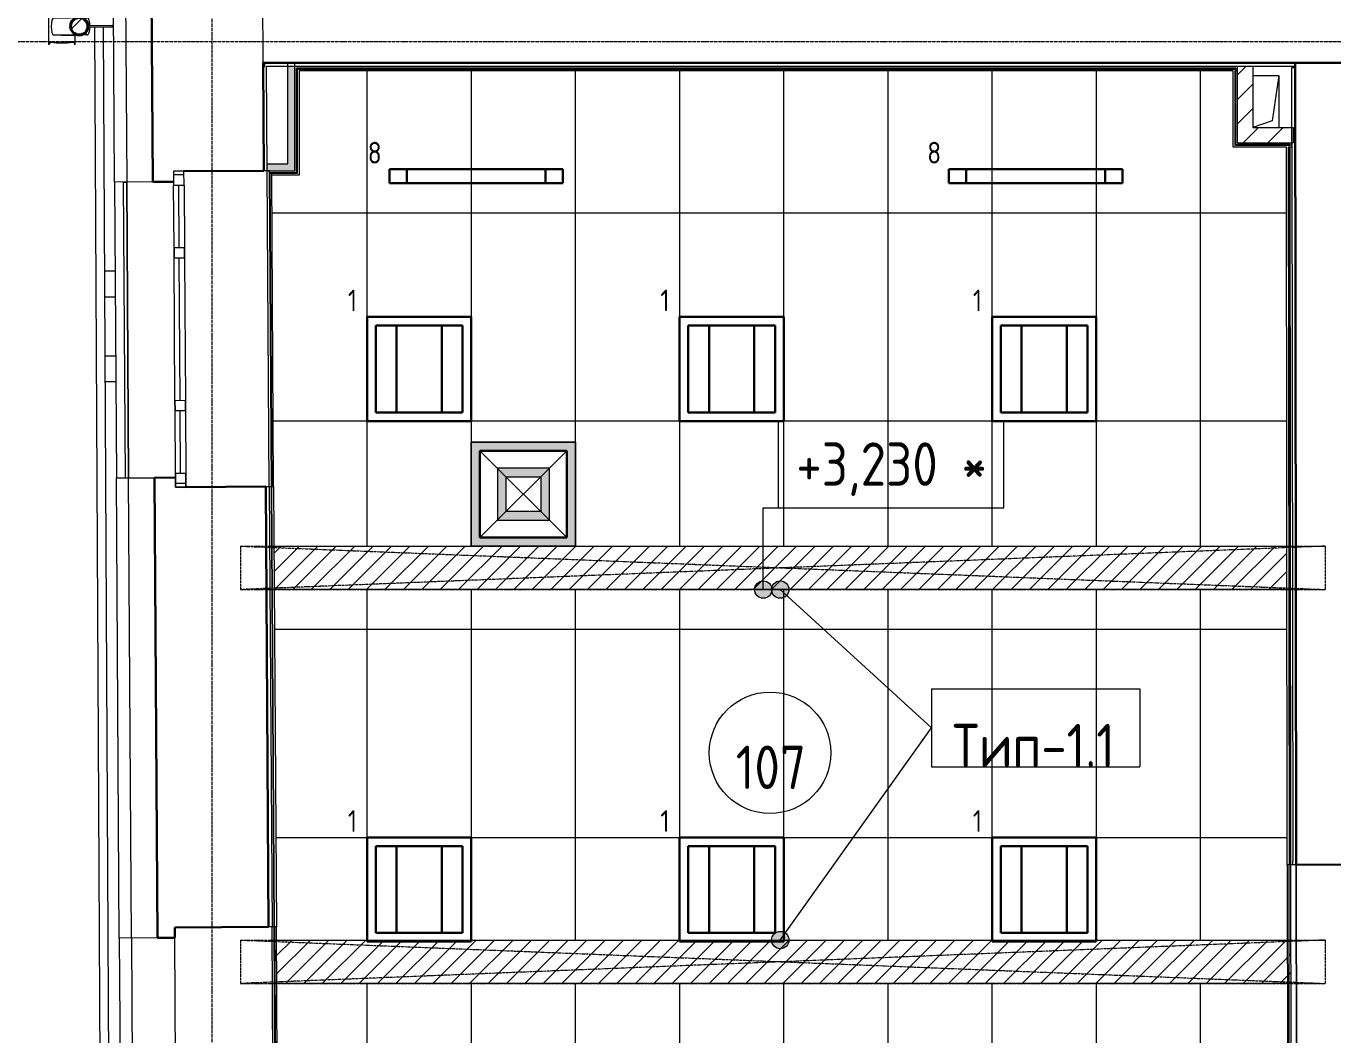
# Model space of a CAD drawing. Header units: millimetres. Extents: x -13069 to 207500, y -71366 to 56785.
# Drawn here: x -7572 to -45, y 14520 to 20334 of the extents above; entities that cross this region are included whole.
import ezdxf

# ---------------------------------------------------------------- set-up
doc = ezdxf.new("R2010")
doc.units = ezdxf.units.MM
doc.linetypes.add('ADSK_Линия сетки', pattern=[25, 20, -2.5, 0, -2.5])
doc.linetypes.add('ADSK_Штрихпунктирная 2 точки_ш15 п1_5 п1_5 п1_5', pattern=[19.5, 15, -1.5, 0, -1.5, 0, -1.5])
for name, color, linetype, lineweight in [('_ Окна', 7, 'Continuous', 9), ('Аннотация', 7, 'Continuous', 18), ('Марки', 7, 'Continuous', 20), ('Марки помещений', 7, 'Continuous', 20), ('Обобщенные модели', 7, 'Continuous', 18), ('Окна', 7, 'Continuous', 9), ('Оси', 7, 'Continuous', 9), ('Отметки', 7, 'Continuous', 9), ('Потолки', 7, 'Continuous', 9), ('Потолки штриховка', 7, 'Continuous', 9), ('Стены внутренние', 7, 'Continuous', 18), ('Стены наружные', 7, 'Continuous', 18), ('Стены несущие', 7, 'Continuous', 30), ('Стены отделка', 7, 'Continuous', 30), ('Стены штриховка', 7, 'Continuous', 9), ('Узлы', 7, 'Continuous', 18)]:
    doc.layers.add(name, color=color, linetype=linetype, lineweight=lineweight)
doc.layers.add('Линии', color=7, linetype='Continuous', lineweight=9, true_color=0x00a600)
doc.styles.add('GOST Common_1', font='GOST_Common.ttf', dxfattribs={"width": 0.9, "height": 250})
doc.styles.add('GOST Common_2', font='GOST_Common.ttf', dxfattribs={"width": 0.9, "height": 250})
doc.styles.add('GOST Common_4', font='GOST_Common.ttf', dxfattribs={"width": 0.9, "height": 125})
doc.styles.add('GOST Common_B', font='', dxfattribs={"width": 0.9, "height": 250})
doc.styles.get('GOST Common_B').set_extended_font_data('GOST Common', bold=True)
pattern_1 = [(45, (0, 0), (-70.7107, 70.7107), [])]
pattern_2 = [(45, (0, 0), (-53.033, 53.033), [])]

# ---------------------------------------------------------------- blocks, each defined once
blk = doc.blocks.new('GM_Отверстие прямоугольное _в плите_ - Отверстие-1433026-План потолков 1-го этажа')
at = {"layer": 'Обобщенные модели'}
for p, q in [((-75, -150), (-75, 150)), ((-75, -150), (-37.5, 112.5)), ((-37.5, 112.5), (75, 150)), ((75, -150), (-75, -150))]:
    blk.add_line(p, q, dxfattribs=at)
blk = doc.blocks.new('окно трехпол с фрамугой - 1800 и 1820х2300_h___нов_ ок15-2116915-План потолков 1-го этажа')
at = {"layer": '_ Окна', "lineweight": 18}
for p, q in [((-910, 140), (-910, 200)), ((-910, 200), (-830, 200)), ((-830, 200), (-830, 140)), ((-470, 140), (-470, 200)), ((-470, 200), (-410, 200)), ((-410, 200), (-410, 140)), ((410, 140), (410, 200)), ((410, 200), (470, 200)), ((470, 200), (470, 140)), ((830, 200), (830, 140)), ((910, 200), (830, 200)), ((910, 140), (910, 200)), ((-830, 140), (-910, 140)), ((-410, 140), (-470, 140)), ((470, 140), (410, 140)), ((830, 140), (910, 140))]:
    blk.add_line(p, q, dxfattribs=at)
at = {"layer": '_ Окна'}
for p, q in [((-890, 140), (-890, 200)), ((-830, 170), (-470, 170)), ((-410, 170), (410, 170)), ((470, 170), (830, 170)), ((890, 140), (890, 200))]:
    blk.add_line(p, q, dxfattribs=at)
at = {"layer": 'Окна'}
for p, q in [((-910, 200), (-910, 140)), ((-830, 200), (-910, 200)), ((-830, 200), (-470, 200)), ((-410, 200), (-470, 200)), ((-410, 200), (410, 200)), ((470, 200), (410, 200)), ((470, 200), (830, 200)), ((910, 200), (830, 200)), ((910, 140), (910, 200)), ((-910, 140), (-830, 140)), ((-470, 140), (-830, 140)), ((-470, 140), (-410, 140)), ((410, 140), (-410, 140)), ((410, 140), (470, 140)), ((830, 140), (470, 140)), ((830, 140), (910, 140))]:
    blk.add_line(p, q, dxfattribs=at)
blk = doc.blocks.new('Водосток - Тип 1 _карниз больше 490мм_-5161094-План потолков 1-го этажа')
at = {"layer": 'Обобщенные модели', "lineweight": 9}
h = blk.add_hatch(dxfattribs=at)
h.set_pattern_fill('FP_79', color=256, style=0, pattern_type=2)
h.set_pattern_definition([(314.706, (-20244.53, -7002.02), (106.6089, 105.5204), [])])
h.paths.add_polyline_path([(76.3, 171.1), (76.3, 148.9), (85.9, 128.8), (103.3, 115), (126.7, 110.4), (146.7, 115), (164.1, 128.8), (173.7, 148.9), (173.7, 171.1), (164.1, 191.2), (144.7, 205.5), (124.4, 209.9), (103.3, 205), (85.9, 191.2), (76.4, 171.4)])
at = {"layer": 'Обобщенные модели'}
for p, q in [((18.8, 335), (24.9, 335)), ((75, 184.9), (75, 306.2)), ((75, 263.6), (75, 306.2)), ((175, 306.2), (175, 184.4)), ((175, 306.2), (175, 263.6)), ((225.1, 335), (231.2, 335)), ((24.9, 185), (18.8, 185)), ((75, 173), (75, 183.5)), ((175, 177.5), (175, 173)), ((231.2, 185), (225.1, 185)), ((75, 113.8), (75, 147)), ((75, 113.8), (75, 147)), ((120, -30), (120, 109.1)), ((130, 108), (130, -30)), ((175, 147), (175, 113.8)), ((175, 147), (175, 113.8)), ((120, -30), (130, -30))]:
    blk.add_line(p, q, dxfattribs=at)
at = {"layer": 'Обобщенные модели', "flags": 128}
for points in [[(75, 263.6), (75, 258), (75, 252.4), (75, 246.9), (75, 241.5), (75, 236.2), (75, 231.1), (75, 226), (75, 221.1), (75, 216.4), (75, 211.8), (75, 207.3), (75, 203), (75, 198.9), (75, 194.9), (75, 191.2), (75, 187.6), (75, 184.3), (75, 181.1), (75, 178.1), (75, 175.4), (75, 173)], [(75, 183.8), (75, 188.9), (75, 194), (75, 198.9), (75, 203.6), (75, 208.2), (75, 212.7), (75, 217), (75, 221.1), (75, 225.1), (75, 228.8), (75, 232.4), (75, 235.7), (75, 238.9), (75, 241.9), (75, 244.6), (75, 247.2), (75, 249.5), (75, 251.6), (75, 253.4), (75, 255.1), (75, 256.5), (75, 257.7), (75, 258.6), (75, 259.3), (75, 259.8), (75, 260)], [(175, 173), (175, 174.3), (175, 177), (175, 179.8), (175, 182.9), (175, 186.2), (175, 189.7), (175, 193.4), (175, 197.2), (175, 201.3), (175, 205.5), (175, 209.9), (175, 214.4), (175, 219.1), (175, 224), (175, 229), (175, 234.1), (175, 239.3), (175, 244.6), (175, 250.1), (175, 255.6), (175, 261.3), (175, 263.6)], [(175, 259.9), (175, 259.5), (175, 258.9), (175, 258.1), (175, 257), (175, 255.7), (175, 254.2), (175, 252.4), (175, 250.4), (175, 248.2), (175, 245.7), (175, 243), (175, 240.2), (175, 237.1), (175, 233.8), (175, 230.3), (175, 226.6), (175, 222.8), (175, 218.7), (175, 214.5), (175, 210.1), (175, 205.6), (175, 200.9), (175, 196), (175, 191), (175, 185.9), (175, 184.1)], [(75, 173.1), (75, 178.5), (75, 183.5)], [(175, 177.5), (175, 175.4), (175, 173)]]:
    blk.add_lwpolyline(points, dxfattribs=at)
at = {"layer": 'Обобщенные модели'}
for start, end in [(90, 270), (270, 90)]:
    blk.add_arc((125, 160), 52, start, end, dxfattribs=at)
at = {"layer": 'Обобщенные модели', "lineweight": 40}
for start, end in [(90, 270), (270, 90)]:
    blk.add_arc((125, 160), 50, start, end, dxfattribs=at)
at = {"layer": 'Обобщенные модели'}
for centre, major_axis, start_param, end_param in [((125, 306.2), (-50, 0), 4.712389, 6.283185), ((125, 306.2), (-50, 0), 4.712389, 6.283185), ((125, 306.2), (-50, 0), 3.141593, 4.712389), ((125, 306.2), (-50, 0), 3.141593, 4.712389), ((125, 113.8), (50, 0), 2.395226, 4.614684), ((125, 113.8), (50, 0), 2.395226, 4.614684), ((125, 113.8), (50, 0), 4.827189, 7.029552), ((125, 113.8), (50, 0), 4.827189, 7.029552)]:
    blk.add_ellipse(centre, major_axis=major_axis, ratio=0.309017, start_param=start_param, end_param=end_param, dxfattribs=at)
for points, knots in [([(18.8, 185), (21.1, 185), (25.1, 185.7), (28.9, 188.6), (30.8, 192.1), (31.6, 194.9), (32, 197.4), (32.1, 199.4), (32.2, 201.5), (32.2, 203.8), (32.1, 206.2), (31.9, 208.7), (31.6, 211.4), (31.3, 214.1), (31, 217), (30.6, 219.9), (30.2, 222.9), (29.8, 226), (29.4, 229.2), (29, 232.4), (28.7, 235.7), (28.3, 240.2), (27.8, 245.9), (27.4, 255.3), (27.4, 264.8), (27.8, 274.1), (28.3, 279.8), (28.7, 284.3), (29, 287.6), (29.4, 290.8), (29.8, 294), (30.2, 297.1), (30.6, 300.1), (31, 303.1), (31.3, 305.9), (31.6, 308.6), (31.9, 311.3), (32.1, 313.8), (32.2, 316.2), (32.2, 318.5), (32.1, 320.6), (32, 322.7), (31.6, 325.1), (30.8, 327.9), (28.9, 331.5), (25.1, 334.3), (21.1, 335), (18.8, 335)], [-1, -1, -1, -1, -0.941176, -0.882353, -0.852941, -0.823529, -0.808824, -0.794118, -0.779412, -0.764706, -0.75, -0.735294, -0.720588, -0.705882, -0.691176, -0.676471, -0.661765, -0.647059, -0.632353, -0.617647, -0.602941, -0.588235, -0.558824, -0.529412, -0.470588, -0.441176, -0.411765, -0.397059, -0.382353, -0.367647, -0.352941, -0.338235, -0.323529, -0.308824, -0.294118, -0.279412, -0.264706, -0.25, -0.235294, -0.220588, -0.205882, -0.191176, -0.176471, -0.147059, -0.117647, -0.058824, 0, 0, 0, 0]), ([(18.8, 335), (22.1, 335), (28.9, 335), (39.4, 335), (48.4, 335), (56, 335), (60.8, 335), (64.9, 335), (67.9, 335), (71, 335), (74.3, 335), (77.6, 335), (81, 335), (83.9, 335), (86.4, 335), (88.2, 335), (90.2, 335), (92.8, 335), (96.1, 335), (99.6, 335), (102.5, 335), (104.8, 335), (107.1, 335), (110.3, 335), (116, 335), (121.3, 335), (125, 335)], [-1, -1, -1, -1, -0.875, -0.75, -0.625, -0.5625, -0.5, -0.46875, -0.4375, -0.40625, -0.375, -0.34375, -0.3125, -0.28125, -0.265625, -0.25, -0.234375, -0.21875, -0.1875, -0.15625, -0.140625, -0.125, -0.109375, -0.09375, -0.0625, 0, 0, 0, 0]), ([(125, 335), (128.7, 335), (134, 335), (139.7, 335), (142.9, 335), (145.2, 335), (147.5, 335), (150.4, 335), (153.9, 335), (157.2, 335), (159.8, 335), (161.8, 335), (163.6, 335), (166.1, 335), (169, 335), (172.4, 335), (175.7, 335), (179, 335), (182.1, 335), (185.1, 335), (189.2, 335), (194, 335), (201.6, 335), (210.6, 335), (221.1, 335), (227.9, 335), (231.2, 335)], [-1, -1, -1, -1, -0.9375, -0.90625, -0.890625, -0.875, -0.859375, -0.84375, -0.8125, -0.78125, -0.765625, -0.75, -0.734375, -0.71875, -0.6875, -0.65625, -0.625, -0.59375, -0.5625, -0.53125, -0.5, -0.4375, -0.375, -0.25, -0.125, 0, 0, 0, 0]), ([(231.2, 335), (228.9, 335), (224.9, 334.3), (221.1, 331.4), (219.2, 327.9), (218.4, 325.1), (218, 322.6), (217.9, 320.6), (217.8, 318.5), (217.8, 316.2), (217.9, 313.8), (218.1, 311.3), (218.4, 308.6), (218.7, 305.9), (219, 303), (219.4, 300.1), (219.8, 297.1), (220.2, 294), (220.6, 290.8), (221, 287.6), (221.3, 284.3), (221.7, 279.8), (222.2, 274.1), (222.6, 264.7), (222.6, 255.2), (222.2, 245.9), (221.7, 240.2), (221.3, 235.7), (221, 232.4), (220.6, 229.2), (220.2, 226), (219.8, 222.9), (219.4, 219.9), (219, 216.9), (218.7, 214.1), (218.4, 211.4), (218.1, 208.7), (217.9, 206.2), (217.8, 203.8), (217.8, 201.5), (217.9, 199.4), (218, 197.3), (218.4, 194.9), (219.2, 192.1), (221.1, 188.5), (224.9, 185.7), (228.9, 185), (231.2, 185)], [-1, -1, -1, -1, -0.941176, -0.882353, -0.852941, -0.823529, -0.808824, -0.794118, -0.779412, -0.764706, -0.75, -0.735294, -0.720588, -0.705882, -0.691176, -0.676471, -0.661765, -0.647059, -0.632353, -0.617647, -0.602941, -0.588235, -0.558824, -0.529412, -0.470588, -0.441176, -0.411765, -0.397059, -0.382353, -0.367647, -0.352941, -0.338235, -0.323529, -0.308824, -0.294118, -0.279412, -0.264706, -0.25, -0.235294, -0.220588, -0.205882, -0.191176, -0.176471, -0.147059, -0.117647, -0.058824, 0, 0, 0, 0]), ([(75.2, 185), (74.9, 185), (73.5, 185), (71, 185), (67.9, 185), (64.9, 185), (60.8, 185), (56, 185), (48.4, 185), (39.4, 185), (28.9, 185), (22.1, 185), (18.8, 185)], [-0.6335968, -0.6335968, -0.6335968, -0.6335968, -0.625, -0.59375, -0.5625, -0.53125, -0.5, -0.4375, -0.375, -0.25, -0.125, 0, 0, 0, 0]), ([(231.2, 185), (227.9, 185), (221.1, 185), (210.6, 185), (201.6, 185), (194, 185), (189.2, 185), (185.1, 185), (182.1, 185), (179, 185), (176.8, 185), (175.7, 185)], [-1, -1, -1, -1, -0.875, -0.75, -0.625, -0.5625, -0.5, -0.46875, -0.4375, -0.40625, -0.375, -0.375, -0.375, -0.375])]:
    blk.add_open_spline(points, degree=3, knots=knots, dxfattribs=at)
blk = doc.blocks.new('ADSK_Марка_Помещение_ОдноЗначение - Номер-159740-План потолков 1-го этажа')
at = {"layer": 'Марки помещений'}
blk.add_circle((0, 0), 3.5, dxfattribs=at)
blk = doc.blocks.new('Высотные отметки - Рамка-12095-План потолков 1-го этажа')
at = {"layer": 'Аннотация', "lineweight": 20}
for p, q in [((-6.5, 0), (-6.5, 5)), ((-6.5, 5), (6.5, 5)), ((6.5, 5), (6.5, 0)), ((6.5, 0), (-6.5, 0))]:
    blk.add_line(p, q, dxfattribs=at)
blk = doc.blocks.new('ADSK_Марка_Потолок - ADSK_Марка и Смещение от уровня-155896-План потолков 1-го этажа')
at = {"layer": 'Марки'}
for p, q in [((-6, 4.5), (-6, 0)), ((-6, 4.5), (6, 4.5)), ((6, 4.5), (6, 0)), ((-6, 0), (6, 0))]:
    blk.add_line(p, q, dxfattribs=at)

msp = doc.modelspace()

# ---------------------------------------------------------------- hatches: boundary and pattern name
at = {"layer": 'Марки'}
h = msp.add_hatch(color=256, dxfattribs=at)
edge = h.paths.add_edge_path()
edge.add_arc((-3228.213, 17086.778), 50, 0, 360)
h = msp.add_hatch(color=256, dxfattribs=at)
edge = h.paths.add_edge_path()
edge.add_arc((-3228.213, 15066.778), 50, 0, 360)
at = {"layer": 'Отметки'}
h = msp.add_hatch(color=256, dxfattribs=at)
edge = h.paths.add_edge_path()
edge.add_arc((-3326.064, 17086.778), 50, 0, 360)
at = {"layer": 'Потолки штриховка', "lineweight": 18}
h = msp.add_hatch(dxfattribs=at)
h.set_pattern_fill('FP_99', color=256, style=0, pattern_type=2)
h.set_pattern_definition([(90, (-3207.96, 10857.94), (600, -4e-14), []), (0, (-3208, 10857.9), (0, -1200), [])])
h.paths.add_polyline_path([(-172.495, 8489.584), (-172.528, 8508.584), (-195.517, 8508.584), (-195.482, 8489.64), (-172.517, 8489.584)])
h.paths.add_polyline_path([(-170.493, 8487.579), (-172.495, 8489.584), (-172.483, 8487.584), (-170.517, 8487.579)])
h.paths.add_polyline_path([(-5996.08, 8501.659), (-5996.092, 8503.659), (-5998.018, 8501.664), (-5996.092, 8501.659)])
h.paths.add_polyline_path([(-314.076, 8840.149), (-316.26, 10773.778), (-316.542, 11023.778), (-317.04, 11465.081), (-575.836, 11465.081), (-575.836, 11981.081), (-303.707, 11981.081), (-304.629, 12796.778), (-5941.33, 12796.778), (-5941.33, 11138.916), (-6094.311, 11023.778), (-316.542, 11023.778), (-316.26, 10773.778), (-6092.757, 10773.778), (-6080.82, 8854.087)])
h.paths.add_polyline_path([(-6143.013, 17086.778), (-309.474, 17086.778), (-307.192, 15066.778), (-6130.452, 15066.778)])
h.paths.add_polyline_path([(-6144.567, 17336.778), (-309.756, 17336.778), (-312.353, 19636.762), (-619.63, 19636.762), (-619.63, 20076.342), (-5999.209, 20076.342), (-5999.209, 19475.504), (-6157.867, 19475.504)])
h.paths.add_polyline_path([(-306.91, 14816.778), (-6128.897, 14816.778), (-6120.63, 13487.257), (-5941.33, 13487.257), (-5941.33, 13046.778), (-304.911, 13046.778)])
at = {"layer": 'Потолки штриховка', "lineweight": 18, "true_color": 0x787878}
h = msp.add_hatch(dxfattribs=at)
h.set_pattern_fill('FP_88', color=8, style=0, pattern_type=2)
h.set_pattern_definition(pattern_2)
h.paths.add_polyline_path([(-4457.957, 17086.778), (-309.474, 17086.778), (-309.756, 17336.778), (-6144.567, 17336.778), (-6143.013, 17086.778), (-4957.957, 17086.778)])
h.paths.add_polyline_path([(-290.389, 17086.778), (-291.269, 17336.778), (-299.756, 17336.778), (-299.474, 17086.778), (-291.269, 17086.778)])
h.paths.add_polyline_path([(-6153.013, 17086.778), (-6154.568, 17336.778), (-6157.568, 17336.778), (-6155.928, 17086.778)])
h = msp.add_hatch(dxfattribs=at)
h.set_pattern_fill('FP_89', color=8, style=0, pattern_type=2)
h.set_pattern_definition(pattern_2)
h.paths.add_polyline_path([(-5154.084, 14816.778), (-306.91, 14816.778), (-307.682, 15066.778), (-6130.452, 15066.778), (-6128.897, 14816.778), (-6028.821, 14816.778)])
h.paths.add_polyline_path([(-287.826, 14816.778), (-288.598, 15066.778), (-297.192, 15066.778), (-295.966, 14816.778), (-288.598, 14816.778)])
h.paths.add_polyline_path([(-6138.898, 14816.778), (-6140.928, 15066.778), (-6143.452, 15066.778), (-6140.928, 14816.778)])
at = {"layer": 'Стены внутренние'}
for points in [[(-6028.821, 19540.504), (-6024.209, 19540.504), (-6024.209, 20101.342), (-6064.209, 20101.342), (-6064.209, 19540.504)], [(-6024.209, 19500.504), (-6024.209, 19540.504), (-6183.271, 19540.504), (-6183.027, 19501.263), (-6144.209, 19500.504), (-6024.259, 19500.504)]]:
    msp.add_hatch(color=256, dxfattribs=at).paths.add_polyline_path(points)
at = {"layer": 'Стены внутренние', "lineweight": 9, "true_color": 0x005b00}
h = msp.add_hatch(dxfattribs=at)
h.set_pattern_fill('FP_6', color=98, style=0, pattern_type=2)
h.set_pattern_definition(pattern_1)
h.paths.add_polyline_path([(-506.63, 19749.762), (-506.63, 20101.342), (-594.63, 20101.342), (-594.63, 19749.762)])
h = msp.add_hatch(dxfattribs=at)
h.set_pattern_fill('FP_6', color=98, style=0, pattern_type=2)
h.set_pattern_definition(pattern_1)
h.paths.add_polyline_path([(-280.759, 19661.762), (-276.905, 19749.762), (-594.63, 19749.762), (-594.63, 19661.762), (-281.284, 19661.762)])
at = {"layer": 'Узлы', "true_color": 0x939393}
h = msp.add_hatch(color=252, dxfattribs=at)
h.paths.add_polyline_path([(-4407.957, 17336.778), (-4407.957, 17936.778), (-5007.957, 17936.778), (-5007.957, 17336.778), (-4457.957, 17336.778)])
h.paths.add_polyline_path([(-4457.957, 17386.778), (-4957.957, 17386.778), (-4957.957, 17886.778), (-4457.957, 17886.778), (-4457.957, 17857.11)])
h.paths.add_polyline_path([(-4557.957, 17486.778), (-4557.957, 17786.778), (-4857.957, 17786.778), (-4857.957, 17486.778), (-4607.957, 17486.778)])
h.paths.add_polyline_path([(-4807.957, 17536.778), (-4807.957, 17736.778), (-4607.957, 17736.778), (-4607.957, 17536.778)])

# ---------------------------------------------------------------- linework, layer by layer
at = {"layer": 'Линии', "color": 5, "lineweight": 30, "true_color": 0x0000ff}
for p, q in [((-5479.93, 19429.342), (-5479.93, 19509.342)), ((-5479.93, 19509.342), (-4479.93, 19509.342)), ((-5379.93, 19429.342), (-5379.93, 19509.342)), ((-4579.93, 19509.342), (-4579.93, 19429.342)), ((-4479.93, 19509.342), (-4479.93, 19429.342)), ((-2257.257, 19429.342), (-2257.257, 19509.342)), ((-2257.257, 19509.342), (-1257.257, 19509.342)), ((-2157.257, 19429.342), (-2157.257, 19509.342)), ((-1357.257, 19509.342), (-1357.257, 19429.342)), ((-1257.257, 19509.342), (-1257.257, 19429.342)), ((-4479.93, 19429.342), (-5479.93, 19429.342)), ((-1257.257, 19429.342), (-2257.257, 19429.342)), ((-5607.957, 18657.936), (-5007.957, 18657.936)), ((-5607.957, 18057.936), (-5607.957, 18657.936)), ((-5057.957, 18607.936), (-5557.957, 18607.936)), ((-5557.957, 18607.936), (-5557.957, 18107.936)), ((-5437.957, 18607.936), (-5437.957, 18107.936)), ((-5177.957, 18607.936), (-5177.957, 18107.936)), ((-5057.957, 18107.936), (-5057.957, 18607.936)), ((-5007.957, 18657.936), (-5007.957, 18057.936)), ((-3807.957, 18657.936), (-3207.957, 18657.936)), ((-3807.957, 18057.936), (-3807.957, 18657.936)), ((-3257.957, 18607.936), (-3757.957, 18607.936)), ((-3757.957, 18607.936), (-3757.957, 18107.936)), ((-3637.957, 18607.936), (-3637.957, 18107.936)), ((-3377.957, 18607.936), (-3377.957, 18107.936)), ((-3257.957, 18107.936), (-3257.957, 18607.936)), ((-3207.957, 18657.936), (-3207.957, 18057.936)), ((-5557.957, 18107.936), (-5057.957, 18107.936)), ((-3757.957, 18107.936), (-3257.957, 18107.936)), ((-5007.957, 18057.936), (-5607.957, 18057.936)), ((-3207.957, 18057.936), (-3807.957, 18057.936)), ((-4457.957, 17886.778), (-4957.957, 17886.778)), ((-4957.957, 17886.778), (-4957.957, 17386.778)), ((-4457.957, 17386.778), (-4457.957, 17886.778)), ((-4957.957, 17386.778), (-4457.957, 17386.778)), ((-3807.957, 15657.936), (-3207.957, 15657.936)), ((-3807.957, 15057.936), (-3807.957, 15657.936)), ((-3207.957, 15657.936), (-3207.957, 15057.936)), ((-2007.957, 15657.936), (-1407.957, 15657.936)), ((-2007.957, 15057.936), (-2007.957, 15657.936)), ((-1407.957, 15657.936), (-1407.957, 15057.936)), ((-3257.957, 15607.936), (-3757.957, 15607.936)), ((-3757.957, 15607.936), (-3757.957, 15107.936)), ((-3637.957, 15607.936), (-3637.957, 15107.936)), ((-3377.957, 15607.936), (-3377.957, 15107.936)), ((-3257.957, 15107.936), (-3257.957, 15607.936)), ((-1457.957, 15607.936), (-1957.957, 15607.936)), ((-1957.957, 15607.936), (-1957.957, 15107.936)), ((-1837.957, 15607.936), (-1837.957, 15107.936)), ((-1577.957, 15607.936), (-1577.957, 15107.936)), ((-1457.957, 15107.936), (-1457.957, 15607.936)), ((-3207.957, 15057.936), (-3807.957, 15057.936)), ((-3757.957, 15107.936), (-3257.957, 15107.936)), ((-1407.957, 15057.936), (-2007.957, 15057.936)), ((-1957.957, 15107.936), (-1457.957, 15107.936))]:
    msp.add_line(p, q, dxfattribs=at)
at = {"layer": 'Линии', "color": 1, "lineweight": 30, "true_color": 0xff0000}
for p, q in [((-2007.957, 18657.936), (-1407.957, 18657.936)), ((-2007.957, 18057.936), (-2007.957, 18657.936)), ((-1457.957, 18607.936), (-1957.957, 18607.936)), ((-1957.957, 18607.936), (-1957.957, 18107.936)), ((-1837.957, 18607.936), (-1837.957, 18107.936)), ((-1577.957, 18607.936), (-1577.957, 18107.936)), ((-1457.957, 18107.936), (-1457.957, 18607.936)), ((-1407.957, 18657.936), (-1407.957, 18057.936)), ((-1957.957, 18107.936), (-1457.957, 18107.936)), ((-1407.957, 18057.936), (-2007.957, 18057.936)), ((-5607.957, 15657.936), (-5007.957, 15657.936)), ((-5607.957, 15057.936), (-5607.957, 15657.936)), ((-5007.957, 15657.936), (-5007.957, 15057.936)), ((-5057.957, 15607.936), (-5557.957, 15607.936)), ((-5557.957, 15607.936), (-5557.957, 15107.936)), ((-5437.957, 15607.936), (-5437.957, 15107.936)), ((-5177.957, 15607.936), (-5177.957, 15107.936)), ((-5057.957, 15107.936), (-5057.957, 15607.936)), ((-5007.957, 15057.936), (-5607.957, 15057.936)), ((-5557.957, 15107.936), (-5057.957, 15107.936))]:
    msp.add_line(p, q, dxfattribs=at)
at = {"layer": 'Линии', "color": 7, "lineweight": 18}
for p, q in [((-5007.957, 17936.778), (-4407.957, 17936.778)), ((-5007.957, 17336.778), (-5007.957, 17936.778)), ((-4407.957, 17936.778), (-4407.957, 17336.778)), ((-4957.957, 17886.778), (-4457.957, 17386.778)), ((-4457.957, 17886.778), (-4957.957, 17386.778)), ((-4407.957, 17336.778), (-5007.957, 17336.778))]:
    msp.add_line(p, q, dxfattribs=at)
at = {"layer": 'Линии', "color": 7}
for p, q in [((-4407.957, 17936.778), (-5007.957, 17936.778)), ((-5007.957, 17936.778), (-5007.957, 17336.778)), ((-4407.957, 17336.778), (-4407.957, 17936.778)), ((-4957.957, 17386.778), (-4957.957, 17886.778)), ((-4957.957, 17886.778), (-4457.957, 17886.778)), ((-4457.957, 17886.778), (-4457.957, 17386.778)), ((-4857.957, 17786.778), (-4857.957, 17486.778)), ((-4557.957, 17786.778), (-4857.957, 17786.778)), ((-4557.957, 17486.778), (-4557.957, 17786.778)), ((-4807.957, 17736.778), (-4607.957, 17736.778)), ((-4807.957, 17536.778), (-4807.957, 17736.778)), ((-4607.957, 17736.778), (-4607.957, 17536.778)), ((-4857.957, 17486.778), (-4557.957, 17486.778)), ((-4607.957, 17536.778), (-4807.957, 17536.778)), ((-5007.957, 17336.778), (-4407.957, 17336.778)), ((-4457.957, 17386.778), (-4957.957, 17386.778))]:
    msp.add_line(p, q, dxfattribs=at)
at = {"layer": 'Линии', "color": 7, "linetype": 'ADSK_Штрихпунктирная 2 точки_ш15 п1_5 п1_5 п1_5'}
for p, q in [((-6337.788, 17336.778), (-6337.788, 17086.778)), ((-6337.788, 17336.778), (-90.013, 17086.778)), ((-90.013, 17336.778), (-6337.788, 17086.778)), ((-6337.788, 17336.778), (-90.013, 17336.778)), ((-90.013, 17336.778), (-90.013, 17086.778)), ((-6337.788, 17086.778), (-90.013, 17086.778)), ((-6337.788, 15066.778), (-6337.788, 14816.778)), ((-6337.788, 15066.778), (-90.013, 14816.778)), ((-90.013, 15066.778), (-6337.788, 14816.778)), ((-6337.788, 15066.778), (-90.013, 15066.778)), ((-90.013, 15066.778), (-90.013, 14816.778)), ((-6337.788, 14816.778), (-90.013, 14816.778))]:
    msp.add_line(p, q, dxfattribs=at)
at = {"layer": 'Марки'}
for p in [(-3228.213, 17086.778), (-3228.213, 15066.778)]:
    msp.add_line(p, (-2357.678, 16290.51), dxfattribs=at)
for centre in [(-3228.213, 17086.778), (-3228.213, 15066.778)]:
    msp.add_circle(centre, 50, dxfattribs=at)
at = {"layer": 'Оси', "linetype": 'ADSK_Линия сетки'}
for p, q in [((-6500.435, -6603.62), (-6500.435, 44110.064)), ((-12268.557, 20245), (56004.853, 20245))]:
    msp.add_line(p, q, dxfattribs=at)
at = {"layer": 'Отметки', "lineweight": 20}
for p, q in [((-3326.064, 17557.92), (-2591.311, 17557.92)), ((-3326.064, 17086.778), (-3326.064, 17557.92))]:
    msp.add_line(p, q, dxfattribs=at)
at = {"layer": 'Отметки'}
msp.add_circle((-3326.064, 17086.778), 50, dxfattribs=at)
at = {"layer": 'Потолки'}
for p, q in [((-6157.568, 17336.778), (-6154.568, 17336.778)), ((-6144.567, 17336.778), (-309.756, 17336.778)), ((-299.756, 17336.778), (-290.672, 17336.778)), ((-6153.013, 17086.778), (-6156.013, 17086.778)), ((-309.474, 17086.778), (-6143.013, 17086.778)), ((-290.389, 17086.778), (-299.474, 17086.778)), ((-6143.452, 15066.778), (-6140.452, 15066.778)), ((-6130.452, 15066.778), (-307.192, 15066.778)), ((-297.192, 15066.778), (-288.108, 15066.778)), ((-6138.898, 14816.778), (-6141.898, 14816.778)), ((-306.91, 14816.778), (-6128.897, 14816.778)), ((-287.826, 14816.778), (-296.91, 14816.778))]:
    msp.add_line(p, q, dxfattribs=at)
at = {"layer": 'Стены внутренние'}
for p, q in [((-6171.704, 17680.298), (-6183.021, 19500.263)), ((-6167.929, 19485.504), (-6156.704, 17680.391)), ((-6157.929, 19485.504), (-6167.929, 19485.504)), ((-6146.705, 17680.454), (-6157.867, 19475.504)), ((-307.682, 15500.875), (-305.966, 13980.876)), ((-295.966, 13980.888), (-297.682, 15500.887)), ((-256.69, 15500.934), (-254.953, 13980.935)), ((-254.882, 13980.935), (-256.598, 15500.934)), ((-6145.357, 13443.21), (-6155.928, 15143.177)), ((-6140.928, 15143.271), (-6130.568, 13477.257)), ((-6120.63, 13487.257), (-6130.928, 15143.333)), ((-6705.719, 13499.727), (-6715.544, 15079.696))]:
    msp.add_line(p, q, dxfattribs=at)
at = {"layer": 'Стены наружные'}
for p, q in [((-7178.832, 20328.129), (-7114.806, 7858.59)), ((-7128.831, 20328.572), (-7076.218, 10075.316)), ((-6171.021, 19500.338), (-6183.021, 19500.263)), ((-7062.631, 19434.792), (-7052.029, 17729.825)), ((-7012.707, 19435.103), (-7002.247, 17730.136)), ((-7012.632, 19435.104), (-6992.707, 19435.226)), ((-7012.632, 19435.103), (-7002.03, 17730.136)), ((-6982.247, 17730.259), (-6992.707, 19435.226)), ((-6992.632, 19435.227), (-6982.03, 17730.26)), ((-6159.704, 17680.373), (-6170.948, 19488.504)), ((-7059.438, 18921.272), (-7121.608, 18920.953)), ((-7058.511, 18772.278), (-7120.843, 18771.958)), ((-7056.397, 18432.285), (-7119.098, 18431.963)), ((-7055.471, 18283.291), (-7118.334, 18282.969)), ((-288.598, 15500.897), (-286.882, 13980.898)), ((-6133.425, 13454.257), (-6143.928, 15143.252)), ((-7035.537, 15077.707), (-7025.713, 13497.737)), ((-6965.539, 15078.142), (-6955.714, 13498.172))]:
    msp.add_line(p, q, dxfattribs=at)
at = {"layer": 'Стены несущие'}
for p, q in [((-6850.049, 20628.485), (-6842.635, 19436.16)), ((411.922, 20121.342), (-6206.883, 20121.342)), ((-6203.021, 19500.139), (-6206.883, 20121.342)), ((-261.972, 20120.931), (118.028, 20121.365)), ((-256.69, 15500.934), (-261.972, 20120.931)), ((-6723.011, 19496.905), (-6723.017, 19497.905)), ((-6203.021, 19500.139), (-6663.012, 19497.278)), ((-6722.638, 19436.906), (-6842.635, 19436.16)), ((-6832.033, 17731.193), (-6712.036, 17731.939)), ((-6815.542, 15079.075), (-6832.033, 17731.193)), ((-6651.695, 17677.313), (-6191.704, 17680.174)), ((-6191.704, 17680.174), (-6175.927, 15143.053)), ((123.309, 15501.368), (-256.69, 15500.934)), ((-6175.927, 15143.053), (-6715.917, 15139.695)), ((-6715.917, 15139.695), (-6715.544, 15079.696)), ((-6715.544, 15079.696), (-6815.542, 15079.075))]:
    msp.add_line(p, q, dxfattribs=at)
at = {"layer": 'Стены отделка', "lineweight": 9}
for p, q in [((-7000.065, 20630.494), (-6992.632, 19435.227)), ((-7062.631, 19434.792), (-7068.9, 20442.932)), ((-6206.759, 20101.342), (-6196.821, 20101.342)), ((-6196.821, 20101.342), (-6196.821, 20121.342)), ((-261.982, 20101.342), (-6186.759, 20101.342)), ((-6183.021, 19500.263), (-6186.759, 20101.342)), ((-6064.209, 19540.504), (-6064.209, 20121.342)), ((-6024.209, 19500.504), (-6024.209, 20121.342)), ((-594.63, 19661.762), (-594.63, 20101.342)), ((-506.63, 20101.342), (-506.63, 19749.762)), ((-261.982, 20121.342), (-261.982, 20101.342)), ((-606.63, 20089.342), (-6012.209, 20089.342)), ((-6012.209, 20089.342), (-6012.209, 19490.504)), ((-6009.209, 20086.342), (-606.63, 20086.342)), ((-6009.209, 19485.504), (-6009.209, 20086.342)), ((-619.63, 20076.342), (-5999.209, 20076.342)), ((-5999.209, 20076.342), (-5999.209, 19475.504)), ((-619.63, 19636.762), (-619.63, 20076.342)), ((-606.63, 20076.342), (-609.63, 20076.342)), ((-609.63, 20076.342), (-609.63, 19646.762)), ((-606.63, 20086.342), (-606.63, 20089.342)), ((-606.63, 19651.762), (-606.63, 20076.342)), ((-281.787, 20094.982), (-261.787, 20095.005)), ((-281.286, 19651.762), (-281.787, 20094.982)), ((-261.787, 20095.005), (-256.598, 15500.934)), ((-506.63, 19749.762), (-274.63, 19749.762)), ((-274.63, 19749.762), (-274.63, 19661.762)), ((-609.63, 19646.762), (-293.281, 19646.762)), ((-293.284, 19649.762), (-604.63, 19649.762)), ((-594.63, 19661.762), (-274.63, 19661.762)), ((-293.281, 19646.762), (-293.284, 19649.762)), ((-312.353, 19636.762), (-619.63, 19636.762)), ((-307.682, 15500.875), (-312.353, 19636.762)), ((-293.269, 19636.762), (-302.353, 19636.762)), ((-302.353, 19636.762), (-297.682, 15500.887)), ((-288.598, 15500.897), (-293.269, 19636.762)), ((-6183.021, 19500.263), (-6203.021, 19500.139)), ((-6184.209, 19500.504), (-6184.209, 19540.504)), ((-6184.209, 19540.504), (-6064.209, 19540.504)), ((-6184.209, 19500.504), (-6024.209, 19500.504)), ((-6170.948, 19488.504), (-6171.021, 19500.338)), ((-6842.635, 19436.16), (-7062.631, 19434.792)), ((-7012.638, 19436.103), (-7012.632, 19435.103)), ((-6014.209, 19488.504), (-6170.948, 19488.504)), ((-6157.867, 19475.504), (-6157.929, 19485.504)), ((-6157.929, 19485.504), (-6009.209, 19485.504)), ((-5999.209, 19475.504), (-6157.867, 19475.504)), ((-7052.029, 17729.825), (-6832.033, 17731.193)), ((-7035.537, 15077.707), (-7052.029, 17729.825)), ((-6965.539, 15078.142), (-6982.03, 17730.26)), ((-6191.704, 17680.174), (-6159.704, 17680.373)), ((-6171.704, 17680.298), (-6155.928, 15143.177)), ((-6159.704, 17680.373), (-6143.928, 15143.252)), ((-6156.704, 17680.391), (-6146.705, 17680.454)), ((-6140.928, 15143.271), (-6156.704, 17680.391)), ((-6146.705, 17680.454), (-6130.928, 15143.333)), ((-276.598, 15500.911), (-276.621, 15521.04)), ((-297.682, 15500.887), (-307.682, 15500.875)), ((-256.69, 15500.934), (-288.598, 15500.897)), ((-6143.928, 15143.252), (-6175.927, 15143.053)), ((-6130.928, 15143.333), (-6140.928, 15143.271)), ((-6815.542, 15079.075), (-7035.537, 15077.707))]:
    msp.add_line(p, q, dxfattribs=at)
at = {"layer": 'Стены штриховка'}
for p, q in [((-6206.883, 20121.342), (-6210.055, 20631.342)), ((-604.63, 20091.342), (-6014.209, 20091.342)), ((-6014.209, 19488.504), (-6014.209, 20091.342)), ((-594.63, 20086.342), (-606.63, 20086.342)), ((-594.63, 20076.342), (-606.63, 20076.342)), ((-604.63, 20086.342), (-604.63, 20091.342)), ((-604.63, 19649.762), (-604.63, 20076.342)), ((-291.286, 19651.762), (-606.63, 19651.762)), ((-606.63, 19649.762), (-606.63, 19651.762)), ((-604.63, 19649.762), (-606.63, 19649.762)), ((-281.281, 19646.762), (-293.281, 19646.762)), ((-291.281, 19646.762), (-291.286, 19651.762)), ((-281.286, 19651.762), (-276.621, 15521.04)), ((-281.269, 19636.762), (-293.269, 19636.762)), ((-286.598, 15500.899), (-291.269, 19636.762)), ((-6170.96, 19490.504), (-6012.209, 19490.504)), ((-6012.209, 19488.504), (-6014.209, 19488.504)), ((-6012.209, 19490.504), (-6012.209, 19488.504)), ((-6161.704, 17680.36), (-6145.928, 15143.24))]:
    msp.add_line(p, q, dxfattribs=at)

# ---------------------------------------------------------------- block references
at = {"layer": 'Марки', "xscale": 99.99999999999993, "yscale": 99.99999999999993, "zscale": 99.99999999999993}
msp.add_blockref('ADSK_Марка_Потолок - ADSK_Марка и Смещение от уровня-155896-План потолков 1-го этажа', (-1757.678, 16065.51), dxfattribs=at)
at = {"layer": 'Марки помещений', "xscale": 99.99999999999993, "yscale": 99.99999999999993, "zscale": 99.99999999999993}
msp.add_blockref('ADSK_Марка_Помещение_ОдноЗначение - Номер-159740-План потолков 1-го этажа', (-3287.244, 16145.926), dxfattribs=at)
at = {"layer": 'Обобщенные модели'}
for name, p, rotation in [('Водосток - Тип 1 _карниз больше 490мм_-5161094-План потолков 1-го этажа', (-7105.823, 20208.332), 90.29404624676303), ('GM_Отверстие прямоугольное _в плите_ - Отверстие-1433026-План потолков 1-го этажа', (-431.63, 19899.762), 180)]:
    msp.add_blockref(name, p, dxfattribs=dict(at, rotation=rotation))
at = {"layer": 'Окна', "rotation": 90.35627563939659}
msp.add_blockref('окно трехпол с фрамугой - 1800 и 1820х2300_h___нов_ ок15-2116915-План потолков 1-го этажа', (-6517.356, 18588.166), dxfattribs=at)
at = {"layer": 'Отметки', "lineweight": 20, "extrusion": (0, 0, -1), "xscale": 99.99999999999993, "yscale": 99.99999999999993, "zscale": 99.99999999999993}
msp.add_blockref('Высотные отметки - Рамка-12095-План потолков 1-го этажа', (2591.311, 17557.92), dxfattribs=at)

# ---------------------------------------------------------------- texts
at = {"layer": 'Аннотация', "lineweight": 9, "char_height": 125, "width": 175.5, "attachment_point": 5, "line_spacing_factor": 1.022766, "style": 'GOST Common_4'}
for s, insert in [('\\pt180,360,540,720,900,1080,1260,1440,1620,1800,1980,2160,2340,2520,2700,2880,3060,3240,3420,3600,3780,3960,4140,4320,4500,4680,4860,5040,5220,5400,5580,5760;8 ', (-5564.292, 19604.163)), ('\\pt180,360,540,720,900,1080,1260,1440,1620,1800,1980,2160,2340,2520,2700,2880,3060,3240,3420,3600,3780,3960,4140,4320,4500,4680,4860,5040,5220,5400,5580,5760;8 ', (-2341.619, 19604.163)), ('\\pt180,360,540,720,900,1080,1260,1440,1620,1800,1980,2160,2340,2520,2700,2880,3060,3240,3420,3600,3780,3960,4140,4320,4500,4680,4860,5040,5220,5400,5580,5760;1 ', (-5692.319, 18752.757)), ('\\pt180,360,540,720,900,1080,1260,1440,1620,1800,1980,2160,2340,2520,2700,2880,3060,3240,3420,3600,3780,3960,4140,4320,4500,4680,4860,5040,5220,5400,5580,5760;1 ', (-3892.319, 18752.757)), ('\\pt180,360,540,720,900,1080,1260,1440,1620,1800,1980,2160,2340,2520,2700,2880,3060,3240,3420,3600,3780,3960,4140,4320,4500,4680,4860,5040,5220,5400,5580,5760;1 ', (-2092.319, 18752.757)), ('\\pt180,360,540,720,900,1080,1260,1440,1620,1800,1980,2160,2340,2520,2700,2880,3060,3240,3420,3600,3780,3960,4140,4320,4500,4680,4860,5040,5220,5400,5580,5760;1 ', (-5692.319, 15752.757)), ('\\pt180,360,540,720,900,1080,1260,1440,1620,1800,1980,2160,2340,2520,2700,2880,3060,3240,3420,3600,3780,3960,4140,4320,4500,4680,4860,5040,5220,5400,5580,5760;1 ', (-3892.319, 15752.757)), ('\\pt180,360,540,720,900,1080,1260,1440,1620,1800,1980,2160,2340,2520,2700,2880,3060,3240,3420,3600,3780,3960,4140,4320,4500,4680,4860,5040,5220,5400,5580,5760;1 ', (-2092.319, 15752.757))]:
    msp.add_mtext(s, dxfattribs=dict(at, insert=insert))
at = {"layer": 'Марки', "lineweight": 9, "insert": (-1768.309, 16187.665), "char_height": 250, "width": 982.8, "attachment_point": 5, "line_spacing_factor": 1.022766, "style": 'GOST Common_B'}
msp.add_mtext('\\pt1143,2286,3429,4572,5715,6858,8001,9144,10287,11430,12573,13716,14859,16002,17145,18288,19431,20574,21717,22860,24003,25146,26289,27432,28575,29718,30861,32004,33147,34290,35433,36576;Тип-1.1', dxfattribs=at)
at = {"layer": 'Марки помещений', "lineweight": 9, "insert": (-3282.301, 16062.344), "char_height": 250, "width": 441, "attachment_point": 5, "line_spacing_factor": 1.022766, "style": 'GOST Common_2'}
msp.add_mtext('\\pt450,900,1350,1800,2250,2700,3150,3600,4050,4500,4950,5400,5850,6300,6750,7200,7650,8100,8550,9000,9450,9900,10350,10800,11250,11700,12150,12600,13050,13500,13950,14400;107', dxfattribs=at)
at = {"layer": 'Отметки', "lineweight": 20, "insert": (-3135.641, 17934.627), "char_height": 250, "width": 1306.39347, "attachment_point": 1, "line_spacing_factor": 1.022761, "style": 'GOST Common_1'}
msp.add_mtext('+3,230 *', dxfattribs=at)

doc.saveas('drawing.dxf')
